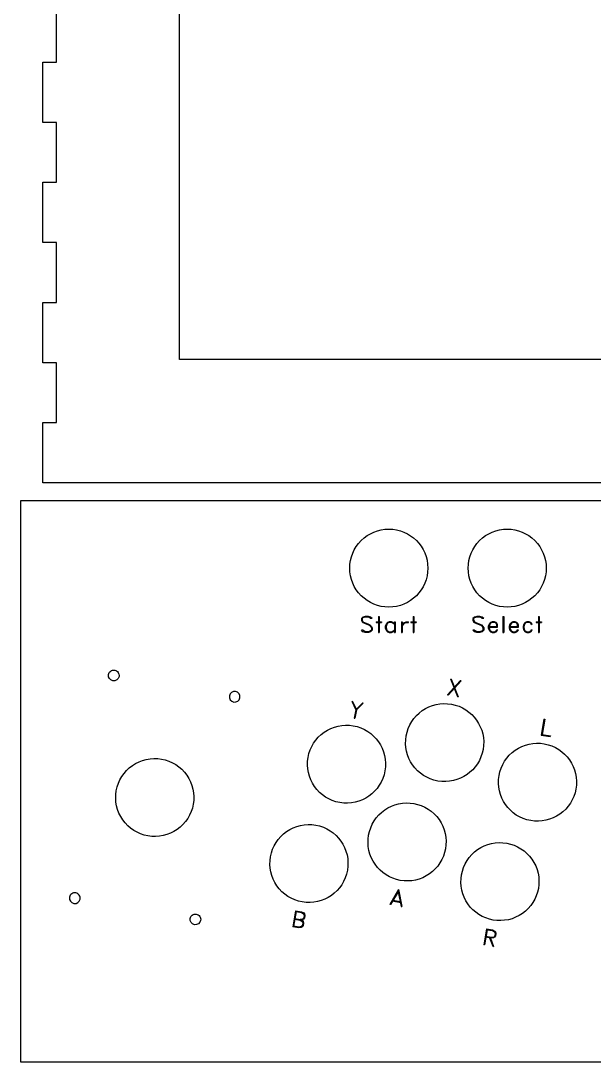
# Model space of a CAD drawing. Extents: x 646 to 1278, y 72 to 876.
# Drawn here: x 856.4 to 1066.3, y 112.1 to 493.5 of the extents above; entities that cross this region are included whole.
import ezdxf

# ---------------------------------------------------------------- set-up
doc = ezdxf.new("R2010")
doc.units = 0
for name, color, linetype in [('Decoration_2p', 7, 'CONTINUOUS'), ('Panel_2p', 7, 'CONTINUOUS'), ('Plan', 7, 'CONTINUOUS')]:
    doc.layers.add(name, color=color, linetype=linetype)

msp = doc.modelspace()

# ---------------------------------------------------------------- linework, layer by layer
at = {"layer": 'Decoration_2p', "color": 1}
for p, q in [((981.658156, 275.084135), (981.093711, 274.519691)), ((981.658156, 274.801913), (981.375934, 274.519691)), ((982.504822, 275.366358), (981.658156, 275.084135)), ((982.504822, 275.084135), (981.658156, 274.801913)), ((983.633711, 275.366358), (982.504822, 275.366358)), ((983.633711, 275.084135), (982.504822, 275.084135)), ((984.480378, 275.084135), (983.633711, 275.366358)), ((984.198156, 274.801913), (983.633711, 275.084135)), ((984.480378, 274.519691), (984.198156, 274.801913)), ((985.044822, 274.519691), (984.480378, 275.084135)), ((987.3026, 275.366358), (987.3026, 269.439691)), ((987.3026, 275.366358), (987.584822, 275.366358)), ((987.584822, 275.366358), (987.584822, 269.439691)), ((1000.0026, 275.366358), (1000.0026, 269.439691)), ((1000.0026, 275.366358), (1000.284822, 275.366358)), ((1000.284822, 275.366358), (1000.284822, 269.439691)), ((1022.466953, 275.084135), (1021.902508, 274.519691)), ((1022.466953, 274.801913), (1022.184731, 274.519691)), ((1023.31362, 275.366358), (1022.466953, 275.084135)), ((1023.31362, 275.084135), (1022.466953, 274.801913)), ((1024.442508, 275.366358), (1023.31362, 275.366358)), ((1024.442508, 275.084135), (1023.31362, 275.084135)), ((1025.289175, 275.084135), (1024.442508, 275.366358)), ((1025.006953, 274.801913), (1024.442508, 275.084135)), ((1025.289175, 274.519691), (1025.006953, 274.801913)), ((1025.85362, 274.519691), (1025.289175, 275.084135)), ((1032.909175, 275.366358), (1032.909175, 269.439691)), ((1032.909175, 275.366358), (1033.191397, 275.366358)), ((1033.191397, 275.366358), (1033.191397, 269.439691)), ((1045.891397, 275.366358), (1045.891397, 269.439691)), ((1045.891397, 275.366358), (1046.17362, 275.366358)), ((1046.17362, 275.366358), (1046.17362, 269.439691)), ((981.093711, 274.519691), (981.093711, 273.955246)), ((981.093711, 273.955246), (981.375934, 273.390802)), ((981.375934, 274.519691), (981.375934, 273.955246)), ((981.375934, 273.955246), (981.658156, 273.390802)), ((981.375934, 273.390802), (981.658156, 273.10858)), ((981.658156, 273.390802), (982.2226, 273.10858)), ((981.658156, 273.10858), (982.2226, 272.826358)), ((982.2226, 273.10858), (983.633711, 272.544135)), ((982.2226, 272.826358), (983.633711, 272.261913)), ((983.633711, 272.544135), (984.198156, 272.261913)), ((983.633711, 272.261913), (984.198156, 271.979691)), ((984.198156, 272.261913), (984.7626, 271.697469)), ((984.198156, 271.979691), (984.480378, 271.697469)), ((985.044822, 274.519691), (984.480378, 274.519691)), ((984.480378, 271.697469), (984.7626, 271.133024)), ((984.7626, 271.697469), (985.044822, 271.133024)), ((984.7626, 271.133024), (984.7626, 270.286358)), ((985.044822, 271.133024), (985.044822, 270.286358)), ((986.455934, 273.390802), (988.431489, 273.390802)), ((986.455934, 273.390802), (986.455934, 273.10858)), ((986.455934, 273.10858), (988.431489, 273.10858)), ((988.431489, 273.390802), (988.431489, 273.10858)), ((990.124822, 272.544135), (989.8426, 271.697469)), ((989.8426, 271.697469), (989.8426, 271.133024)), ((989.8426, 271.133024), (990.124822, 270.286358)), ((990.689267, 273.10858), (990.124822, 272.544135)), ((990.407045, 272.544135), (990.124822, 271.697469)), ((990.124822, 271.697469), (990.124822, 271.133024)), ((990.124822, 271.133024), (990.407045, 270.286358)), ((990.689267, 272.826358), (990.407045, 272.544135)), ((991.253711, 273.390802), (990.689267, 273.10858)), ((991.253711, 273.10858), (990.689267, 272.826358)), ((992.100378, 273.390802), (991.253711, 273.390802)), ((992.100378, 273.10858), (991.253711, 273.10858)), ((992.664822, 273.10858), (992.100378, 273.390802)), ((993.229267, 272.544135), (992.100378, 273.10858)), ((993.229267, 272.544135), (992.664822, 273.10858)), ((993.229267, 273.390802), (993.229267, 269.439691)), ((993.229267, 273.390802), (993.511489, 273.390802)), ((993.511489, 273.390802), (993.511489, 269.439691)), ((995.769267, 273.390802), (995.769267, 269.439691)), ((995.769267, 273.390802), (996.051489, 273.390802)), ((996.051489, 273.390802), (996.051489, 269.439691)), ((996.051489, 271.697469), (996.333711, 272.544135)), ((996.051489, 271.697469), (996.333711, 272.261913)), ((996.333711, 272.544135), (996.898156, 273.10858)), ((996.333711, 272.261913), (996.898156, 272.826358)), ((996.898156, 273.10858), (997.4626, 273.390802)), ((996.898156, 272.826358), (997.4626, 273.10858)), ((997.4626, 273.390802), (998.309267, 273.390802)), ((997.4626, 273.10858), (998.309267, 273.10858)), ((998.309267, 273.10858), (998.309267, 273.390802)), ((999.155934, 273.390802), (1001.131489, 273.390802)), ((999.155934, 273.390802), (999.155934, 273.10858)), ((999.155934, 273.10858), (1001.131489, 273.10858)), ((1001.131489, 273.390802), (1001.131489, 273.10858)), ((1021.902508, 274.519691), (1021.902508, 273.955246)), ((1021.902508, 273.955246), (1022.184731, 273.390802)), ((1022.184731, 274.519691), (1022.184731, 273.955246)), ((1022.184731, 273.955246), (1022.466953, 273.390802)), ((1022.184731, 273.390802), (1022.466953, 273.10858)), ((1022.466953, 273.390802), (1023.031397, 273.10858)), ((1022.466953, 273.10858), (1023.031397, 272.826358)), ((1023.031397, 273.10858), (1024.442508, 272.544135)), ((1023.031397, 272.826358), (1024.442508, 272.261913)), ((1024.442508, 272.544135), (1025.006953, 272.261913)), ((1024.442508, 272.261913), (1025.006953, 271.979691)), ((1025.006953, 272.261913), (1025.571397, 271.697469)), ((1025.006953, 271.979691), (1025.289175, 271.697469)), ((1025.85362, 274.519691), (1025.289175, 274.519691)), ((1025.289175, 271.697469), (1025.571397, 271.133024)), ((1025.571397, 271.697469), (1025.85362, 271.133024)), ((1025.571397, 271.133024), (1025.571397, 270.286358)), ((1025.85362, 271.133024), (1025.85362, 270.286358)), ((1027.829175, 272.544135), (1027.546953, 271.697469)), ((1027.546953, 271.697469), (1027.546953, 271.133024)), ((1027.546953, 271.133024), (1027.829175, 270.286358)), ((1028.39362, 273.10858), (1027.829175, 272.544135)), ((1028.111397, 272.544135), (1027.829175, 271.697469)), ((1027.829175, 271.697469), (1030.651397, 271.697469)), ((1027.829175, 271.697469), (1027.829175, 271.133024)), ((1027.829175, 271.415246), (1030.93362, 271.415246)), ((1027.829175, 271.133024), (1028.111397, 270.286358)), ((1028.39362, 272.826358), (1028.111397, 272.544135)), ((1028.958064, 273.390802), (1028.39362, 273.10858)), ((1028.958064, 273.10858), (1028.39362, 272.826358)), ((1029.804731, 273.390802), (1028.958064, 273.390802)), ((1029.804731, 273.10858), (1028.958064, 273.10858)), ((1030.369175, 273.10858), (1029.804731, 273.390802)), ((1030.369175, 272.826358), (1029.804731, 273.10858)), ((1030.651397, 272.826358), (1030.369175, 273.10858)), ((1030.651397, 272.261913), (1030.369175, 272.826358)), ((1030.93362, 272.261913), (1030.651397, 272.826358)), ((1030.651397, 271.697469), (1030.651397, 272.261913)), ((1030.93362, 271.415246), (1030.93362, 272.261913)), ((1035.449175, 272.544135), (1035.166953, 271.697469)), ((1035.166953, 271.697469), (1035.166953, 271.133024)), ((1035.166953, 271.133024), (1035.449175, 270.286358)), ((1036.01362, 273.10858), (1035.449175, 272.544135)), ((1035.731397, 272.544135), (1035.449175, 271.697469)), ((1035.449175, 271.697469), (1038.271397, 271.697469)), ((1035.449175, 271.697469), (1035.449175, 271.133024)), ((1035.449175, 271.415246), (1038.55362, 271.415246)), ((1035.449175, 271.133024), (1035.731397, 270.286358)), ((1036.01362, 272.826358), (1035.731397, 272.544135)), ((1036.578064, 273.390802), (1036.01362, 273.10858)), ((1036.578064, 273.10858), (1036.01362, 272.826358)), ((1037.424731, 273.390802), (1036.578064, 273.390802)), ((1037.424731, 273.10858), (1036.578064, 273.10858)), ((1037.989175, 273.10858), (1037.424731, 273.390802)), ((1037.989175, 272.826358), (1037.424731, 273.10858)), ((1038.271397, 272.826358), (1037.989175, 273.10858)), ((1038.271397, 272.261913), (1037.989175, 272.826358)), ((1038.55362, 272.261913), (1038.271397, 272.826358)), ((1038.271397, 271.697469), (1038.271397, 272.261913)), ((1038.55362, 271.415246), (1038.55362, 272.261913)), ((1040.529175, 272.544135), (1040.246953, 271.697469)), ((1040.246953, 271.697469), (1040.246953, 271.133024)), ((1040.246953, 271.133024), (1040.529175, 270.286358)), ((1041.09362, 273.10858), (1040.529175, 272.544135)), ((1040.811397, 272.544135), (1040.529175, 271.697469)), ((1040.529175, 271.697469), (1040.529175, 271.133024)), ((1040.529175, 271.133024), (1040.811397, 270.286358)), ((1041.09362, 272.826358), (1040.811397, 272.544135)), ((1041.658064, 273.390802), (1041.09362, 273.10858)), ((1041.658064, 273.10858), (1041.09362, 272.826358)), ((1042.504731, 273.390802), (1041.658064, 273.390802)), ((1042.504731, 273.10858), (1041.658064, 273.10858)), ((1043.069175, 273.10858), (1042.504731, 273.390802)), ((1043.069175, 272.826358), (1042.504731, 273.10858)), ((1043.63362, 272.544135), (1043.069175, 273.10858)), ((1043.351397, 272.261913), (1043.069175, 272.826358)), ((1043.63362, 272.544135), (1043.351397, 272.261913)), ((1045.044731, 273.390802), (1047.020286, 273.390802)), ((1045.044731, 273.390802), (1045.044731, 273.10858)), ((1045.044731, 273.10858), (1047.020286, 273.10858)), ((1047.020286, 273.390802), (1047.020286, 273.10858)), ((981.658156, 270.286358), (981.093711, 270.286358)), ((981.658156, 269.721913), (981.093711, 270.286358)), ((981.940378, 270.004135), (981.658156, 270.286358)), ((982.504822, 269.439691), (981.658156, 269.721913)), ((982.504822, 269.721913), (981.940378, 270.004135)), ((983.633711, 269.721913), (982.504822, 269.721913)), ((983.633711, 269.439691), (982.504822, 269.439691)), ((984.480378, 270.004135), (983.633711, 269.721913)), ((984.480378, 269.721913), (983.633711, 269.439691)), ((984.7626, 270.286358), (984.480378, 270.004135)), ((985.044822, 270.286358), (984.480378, 269.721913)), ((987.3026, 269.439691), (987.584822, 269.439691)), ((990.124822, 270.286358), (990.689267, 269.721913)), ((990.407045, 270.286358), (990.689267, 270.004135)), ((990.689267, 270.004135), (991.253711, 269.721913)), ((990.689267, 269.721913), (991.253711, 269.439691)), ((991.253711, 269.721913), (992.100378, 269.721913)), ((991.253711, 269.439691), (992.100378, 269.439691)), ((992.100378, 269.721913), (993.229267, 270.286358)), ((992.100378, 269.439691), (992.664822, 269.721913)), ((992.664822, 269.721913), (993.229267, 270.286358)), ((993.229267, 269.439691), (993.511489, 269.439691)), ((995.769267, 269.439691), (996.051489, 269.439691)), ((1000.0026, 269.439691), (1000.284822, 269.439691)), ((1022.466953, 270.286358), (1021.902508, 270.286358)), ((1022.466953, 269.721913), (1021.902508, 270.286358)), ((1022.749175, 270.004135), (1022.466953, 270.286358)), ((1023.31362, 269.439691), (1022.466953, 269.721913)), ((1023.31362, 269.721913), (1022.749175, 270.004135)), ((1024.442508, 269.721913), (1023.31362, 269.721913)), ((1024.442508, 269.439691), (1023.31362, 269.439691)), ((1025.289175, 270.004135), (1024.442508, 269.721913)), ((1025.289175, 269.721913), (1024.442508, 269.439691)), ((1025.571397, 270.286358), (1025.289175, 270.004135)), ((1025.85362, 270.286358), (1025.289175, 269.721913)), ((1027.829175, 270.286358), (1028.39362, 269.721913)), ((1028.111397, 270.286358), (1028.39362, 270.004135)), ((1028.39362, 270.004135), (1028.958064, 269.721913)), ((1028.39362, 269.721913), (1028.958064, 269.439691)), ((1028.958064, 269.721913), (1029.804731, 269.721913)), ((1028.958064, 269.439691), (1029.804731, 269.439691)), ((1029.804731, 269.721913), (1030.369175, 270.004135)), ((1029.804731, 269.439691), (1030.369175, 269.721913)), ((1030.369175, 270.004135), (1030.651397, 270.56858)), ((1030.369175, 269.721913), (1030.93362, 270.286358)), ((1030.651397, 270.56858), (1030.93362, 270.286358)), ((1032.909175, 269.439691), (1033.191397, 269.439691)), ((1035.449175, 270.286358), (1036.01362, 269.721913)), ((1035.731397, 270.286358), (1036.01362, 270.004135)), ((1036.01362, 270.004135), (1036.578064, 269.721913)), ((1036.01362, 269.721913), (1036.578064, 269.439691)), ((1036.578064, 269.721913), (1037.424731, 269.721913)), ((1036.578064, 269.439691), (1037.424731, 269.439691)), ((1037.424731, 269.721913), (1037.989175, 270.004135)), ((1037.424731, 269.439691), (1037.989175, 269.721913)), ((1037.989175, 270.004135), (1038.271397, 270.56858)), ((1037.989175, 269.721913), (1038.55362, 270.286358)), ((1038.271397, 270.56858), (1038.55362, 270.286358)), ((1040.529175, 270.286358), (1041.09362, 269.721913)), ((1040.811397, 270.286358), (1041.09362, 270.004135)), ((1041.09362, 270.004135), (1041.658064, 269.721913)), ((1041.09362, 269.721913), (1041.658064, 269.439691)), ((1041.658064, 269.721913), (1042.504731, 269.721913)), ((1041.658064, 269.439691), (1042.504731, 269.439691)), ((1042.504731, 269.721913), (1043.069175, 270.004135)), ((1042.504731, 269.439691), (1043.069175, 269.721913)), ((1043.069175, 270.004135), (1043.351397, 270.56858)), ((1043.069175, 269.721913), (1043.63362, 270.286358)), ((1043.351397, 270.56858), (1043.63362, 270.286358)), ((1045.891397, 269.439691), (1046.17362, 269.439691)), ((1017.27666, 251.792877), (1012.634359, 246.593348)), ((1017.554593, 251.743872), (1012.912291, 246.54434)), ((1013.66351, 252.429974), (1016.247509, 245.956251)), ((1013.66351, 252.429974), (1013.941443, 252.380966)), ((1013.941443, 252.380966), (1016.525441, 245.907243)), ((1017.554593, 251.743872), (1017.27666, 251.792877)), ((977.555235, 244.260487), (979.010705, 241.138091)), ((977.555235, 244.260487), (977.83317, 244.21148)), ((977.83317, 244.21148), (979.288638, 241.089083)), ((1012.912291, 246.54434), (1012.634359, 246.593348)), ((1016.247509, 245.956251), (1016.525441, 245.907243)), ((979.010705, 241.138091), (978.471624, 238.080809)), ((979.288638, 241.089083), (978.749557, 238.031801)), ((981.44632, 243.574385), (979.010705, 241.138091)), ((981.724252, 243.525378), (979.288638, 241.089083)), ((981.724252, 243.525378), (981.44632, 243.574385)), ((978.471624, 238.080809), (978.749557, 238.031801)), ((1047.914423, 237.735456), (1046.885271, 231.89883)), ((1048.192355, 237.686451), (1047.212226, 232.127757)), ((1047.914423, 237.735456), (1048.192355, 237.686451)), ((1046.885271, 231.89883), (1050.220489, 231.310741)), ((1047.212226, 232.127757), (1050.269511, 231.588676)), ((1050.269511, 231.588676), (1050.220489, 231.310741)), ((994.731649, 175.278445), (991.479009, 169.833879)), ((994.584611, 174.444642), (991.756942, 169.784871)), ((994.584611, 174.444642), (995.648024, 169.098766)), ((994.731649, 175.278445), (995.925957, 169.049758)), ((991.756942, 169.784871), (991.479009, 169.833879)), ((992.279928, 171.125537), (995.615145, 170.537447)), ((992.606854, 171.354464), (995.386207, 170.864391)), ((995.648024, 169.098766), (995.925957, 169.049758)), ((956.97736, 167.52569), (955.948205, 161.689064)), ((957.206287, 167.19875), (956.275148, 161.917991)), ((956.716214, 164.419403), (958.661755, 164.076351)), ((956.765222, 164.697338), (958.710763, 164.354286)), ((956.97736, 167.52569), (959.200836, 167.133633)), ((957.206287, 167.19875), (959.151831, 166.855698)), ((959.544569, 164.207262), (958.661755, 164.076351)), ((958.661755, 164.076351), (959.446553, 163.651395)), ((959.593574, 164.485198), (958.710763, 164.354286)), ((958.710763, 164.354286), (959.495561, 163.92933)), ((959.151831, 166.855698), (959.936626, 166.430742)), ((959.200836, 167.133633), (959.985634, 166.708674)), ((959.871509, 164.43619), (959.544569, 164.207262)), ((959.969525, 164.99206), (959.593574, 164.485198)), ((960.24746, 164.943052), (959.871509, 164.43619)), ((959.936626, 166.430742), (960.116546, 165.825863)), ((960.116546, 165.825863), (959.969525, 164.99206)), ((959.985634, 166.708674), (960.214561, 166.381734)), ((960.214561, 166.381734), (960.394481, 165.776855)), ((960.394481, 165.776855), (960.24746, 164.943052)), ((958.171682, 161.297004), (955.948205, 161.689064)), ((958.22069, 161.574939), (956.275148, 161.917991)), ((959.054493, 161.427918), (958.171682, 161.297004)), ((959.1035, 161.705851), (958.22069, 161.574939)), ((959.381436, 161.656845), (959.054493, 161.427918)), ((959.479452, 162.212713), (959.1035, 161.705851)), ((959.757384, 162.163705), (959.381436, 161.656845)), ((959.446553, 163.651395), (959.626472, 163.046519)), ((959.626472, 163.046519), (959.479452, 162.212713)), ((959.495561, 163.92933), (959.724488, 163.602387)), ((959.724488, 163.602387), (959.904408, 162.997511)), ((959.904408, 162.997511), (959.757384, 162.163705)), ((1026.893411, 160.925692), (1025.864259, 155.089066)), ((1027.12235, 160.598752), (1026.142192, 155.040058)), ((1026.893411, 160.925692), (1029.116899, 160.533635)), ((1027.12235, 160.598752), (1029.067877, 160.2557)), ((1029.067877, 160.2557), (1029.85268, 159.830744)), ((1029.116899, 160.533635), (1029.901702, 160.108676)), ((1028.577826, 157.476353), (1026.632271, 157.819405)), ((1028.62682, 157.754288), (1026.681293, 158.09734)), ((1028.021933, 157.574368), (1029.199477, 154.500977)), ((1028.299894, 157.525361), (1029.477409, 154.451969)), ((1029.460617, 157.607264), (1028.577826, 157.476353)), ((1029.509639, 157.885199), (1028.62682, 157.754288)), ((1029.787572, 157.836192), (1029.460617, 157.607264)), ((1029.885587, 158.392062), (1029.509639, 157.885199)), ((1030.16352, 158.343054), (1029.787572, 157.836192)), ((1029.85268, 159.830744), (1030.032597, 159.225865)), ((1030.032597, 159.225865), (1029.885587, 158.392062)), ((1029.901702, 160.108676), (1030.130613, 159.781736)), ((1030.130613, 159.781736), (1030.310529, 159.176857)), ((1030.310529, 159.176857), (1030.16352, 158.343054)), ((1026.142192, 155.040058), (1025.864259, 155.089066)), ((1029.199477, 154.500977), (1029.477409, 154.451969))]:
    msp.add_line(p, q, dxfattribs=at)
at = {"layer": 'Panel_2p', "color": 7}
for p, q in [((856.437962, 317.77306), (1276.146038, 317.77306)), ((856.437962, 112.06498), (856.437962, 317.77306)), ((1005.404983, 293.031691), (1005.404983, 293.031691)), ((1048.753808, 293.031691), (1048.753808, 293.031691)), ((892.379128, 253.363959), (892.379128, 253.363959)), ((932.784616, 246.239323), (932.784616, 246.239323)), ((1025.634022, 226.634651), (1025.634022, 226.634651)), ((989.719495, 218.75138), (989.719495, 218.75138)), ((1059.630088, 212.120098), (1059.630088, 212.120098)), ((919.525203, 206.532267), (919.525203, 206.532267)), ((1011.883874, 190.246933), (1011.883874, 190.246933)), ((975.969318, 182.363668), (975.969318, 182.363668)), ((1045.879883, 175.732332), (1045.879883, 175.732332)), ((878.115201, 171.788879), (878.115201, 171.788879)), ((918.404383, 164.68481), (918.404383, 164.68481)), ((1276.146038, 112.06498), (856.437962, 112.06498))]:
    msp.add_line(p, q, dxfattribs=at)
for points in [[(981.006337, 303.137953), (983.686685, 305.8183), (987.322016, 307.324103), (991.1126, 307.324101)], [(991.1126, 307.324101), (999.00607, 307.324088), (1005.404985, 300.925161), (1005.404983, 293.031691)], [(1024.355136, 303.137952), (1027.035483, 305.818299), (1030.670814, 307.324102), (1034.461397, 307.324101)], [(1034.461397, 307.324101), (1038.251981, 307.324102), (1041.887312, 305.818299), (1044.567659, 303.137952)], [(976.820187, 293.031691), (976.820186, 296.822274), (978.325989, 300.457606), (981.006337, 303.137953)], [(1020.168987, 293.031691), (1020.168986, 296.822274), (1021.674789, 300.457605), (1024.355136, 303.137952)], [(1044.567659, 303.137952), (1047.248006, 300.457605), (1048.753809, 296.822274), (1048.753808, 293.031691)], [(981.006337, 282.925428), (978.325989, 285.605775), (976.820186, 289.241107), (976.820187, 293.031691)], [(1005.404983, 293.031691), (1005.404985, 285.13822), (999.00607, 278.739294), (991.1126, 278.73928)], [(1024.355136, 282.925429), (1021.674789, 285.605776), (1020.168986, 289.241107), (1020.168987, 293.031691)], [(1048.753808, 293.031691), (1048.753809, 289.241107), (1047.248006, 285.605776), (1044.567659, 282.925429)], [(991.1126, 278.73928), (987.322016, 278.739278), (983.686685, 280.245081), (981.006337, 282.925428)], [(1034.461397, 278.73928), (1030.670814, 278.739279), (1027.035483, 280.245082), (1024.355136, 282.925429)], [(1044.567659, 282.925429), (1041.887312, 280.245082), (1038.251981, 278.739279), (1034.461397, 278.73928)], [(889.338667, 255.300961), (889.762535, 255.597762), (890.286947, 255.714023), (890.796536, 255.624169)], [(890.796536, 255.624169), (891.306125, 255.534315), (891.759147, 255.245705), (892.055941, 254.821833)], [(890.118945, 251.781362), (889.057791, 251.968472), (888.349239, 252.98039), (888.536348, 254.041544)], [(888.536348, 254.041544), (888.626195, 254.551135), (888.914798, 255.004161), (889.338667, 255.300961)], [(892.379128, 253.363959), (892.192017, 252.302805), (891.180099, 251.594252), (890.118945, 251.781362)], [(892.055941, 254.821833), (892.352736, 254.39796), (892.468989, 253.873546), (892.379128, 253.363959)], [(935.044799, 247.821921), (933.983644, 248.00903), (932.971726, 247.300477), (932.784616, 246.239323)], [(932.784616, 246.239323), (932.597506, 245.178169), (933.306059, 244.166251), (934.367213, 243.979141)], [(934.367213, 243.979141), (935.428367, 243.792031), (936.440285, 244.500584), (936.627396, 245.561738)], [(936.627396, 245.561738), (936.814505, 246.622892), (936.105952, 247.63481), (935.044799, 247.821921)], [(997.483485, 231.598353), (998.141711, 235.33135), (1000.255907, 238.649973), (1003.360972, 240.824163)], [(1003.360972, 240.824163), (1006.466036, 242.998352), (1010.30762, 243.850009), (1014.040616, 243.19178)], [(1014.040616, 243.19178), (1021.81417, 241.821084), (1027.004714, 234.408206), (1025.634022, 226.634651)], [(961.568951, 223.715082), (962.227178, 227.448078), (964.341373, 230.766701), (967.446437, 232.94089)], [(967.446437, 232.94089), (970.551502, 235.11508), (974.393084, 235.966738), (978.12608, 235.308509)], [(978.12608, 235.308509), (985.899638, 233.937817), (991.090186, 226.524938), (989.719495, 218.75138)], [(1009.07692, 215.041253), (1001.303367, 216.411936), (996.112811, 223.824799), (997.483485, 231.598353)], [(1037.357038, 226.309607), (1040.462103, 228.483796), (1044.303686, 229.335453), (1048.036681, 228.677223)], [(1025.634022, 226.634651), (1024.263322, 218.861112), (1016.850463, 213.670577), (1009.07692, 215.041253)], [(1031.47955, 217.0838), (1032.137778, 220.816796), (1034.251973, 224.135418), (1037.357038, 226.309607)], [(1048.036681, 228.677223), (1055.810234, 227.306528), (1061.000778, 219.893652), (1059.630088, 212.120098)], [(897.252135, 220.721777), (900.357199, 222.895966), (904.198781, 223.747624), (907.931777, 223.089395)], [(907.931777, 223.089395), (911.664773, 222.431168), (914.983395, 220.316973), (917.157584, 217.211909)], [(963.93657, 213.03544), (961.76238, 216.140504), (960.910723, 219.982086), (961.568951, 223.715082)], [(891.374649, 211.49597), (892.032876, 215.228966), (894.147071, 218.547588), (897.252135, 220.721777)], [(989.719495, 218.75138), (988.348808, 210.977823), (980.935935, 205.78727), (973.162378, 207.157954)], [(917.157584, 217.211909), (919.331774, 214.106845), (920.183431, 210.265263), (919.525203, 206.532267)], [(1043.072957, 200.526672), (1035.299403, 201.897367), (1030.108859, 209.310245), (1031.47955, 217.0838)], [(893.742267, 200.816328), (891.568078, 203.921392), (890.71642, 207.762974), (891.374649, 211.49597)], [(973.162378, 207.157954), (969.429382, 207.816181), (966.110759, 209.930376), (963.93657, 213.03544)], [(1059.630088, 212.120098), (1058.971861, 208.387101), (1056.857666, 205.068478), (1053.752601, 202.894289)], [(919.525203, 206.532267), (918.866976, 202.799271), (916.752781, 199.480649), (913.647717, 197.30646)], [(989.610795, 204.436444), (992.715859, 206.610634), (996.557442, 207.462291), (1000.290439, 206.804061)], [(1000.290439, 206.804061), (1004.023436, 206.145837), (1007.342061, 204.031642), (1009.516252, 200.926578)], [(983.733308, 195.210635), (984.391534, 198.943632), (986.50573, 202.262255), (989.610795, 204.436444)], [(1053.752601, 202.894289), (1050.647536, 200.720099), (1046.805953, 199.868442), (1043.072957, 200.526672)], [(902.968075, 194.938842), (899.235079, 195.597069), (895.916456, 197.711264), (893.742267, 200.816328)], [(953.696277, 196.553172), (956.801341, 198.727362), (960.642924, 199.579019), (964.37592, 198.92079)], [(964.37592, 198.92079), (972.149468, 197.55009), (977.340006, 190.137218), (975.969318, 182.363668)], [(1009.516252, 200.926578), (1011.690443, 197.821514), (1012.542102, 193.97993), (1011.883874, 190.246933)], [(913.647717, 197.30646), (910.542652, 195.132271), (906.70107, 194.280613), (902.968075, 194.938842)], [(947.818791, 187.327364), (948.477018, 191.06036), (950.591213, 194.378983), (953.696277, 196.553172)], [(986.10093, 184.530992), (983.926739, 187.636056), (983.07508, 191.477638), (983.733308, 195.210635)], [(1023.606804, 189.921843), (1026.711868, 192.096032), (1030.553452, 192.94769), (1034.286448, 192.28946)], [(1034.286448, 192.28946), (1038.019446, 191.631235), (1041.33807, 189.517041), (1043.512261, 186.411977)], [(950.18641, 176.647722), (948.01222, 179.752786), (947.160562, 183.594368), (947.818791, 187.327364)], [(1011.883874, 190.246933), (1011.225646, 186.513937), (1009.11145, 183.195314), (1006.006386, 181.021126)], [(1017.729317, 180.696034), (1018.387543, 184.42903), (1020.501739, 187.747653), (1023.606804, 189.921843)], [(995.326742, 178.653509), (991.593745, 179.311734), (988.275121, 181.425928), (986.10093, 184.530992)], [(1043.512261, 186.411977), (1045.686452, 183.306912), (1046.538111, 179.465329), (1045.879883, 175.732332)], [(975.969318, 182.363668), (974.598634, 174.590116), (967.185771, 169.399562), (959.412218, 170.770236)], [(1006.006386, 181.021126), (1002.901321, 178.846937), (999.059738, 177.99528), (995.326742, 178.653509)], [(1020.096939, 170.01639), (1017.922748, 173.121454), (1017.071089, 176.963037), (1017.729317, 180.696034)], [(959.412218, 170.770236), (955.679222, 171.428462), (952.360599, 173.542657), (950.18641, 176.647722)], [(1045.879883, 175.732332), (1045.221655, 171.999335), (1043.10746, 168.680713), (1040.002395, 166.506524)], [(874.272421, 172.466465), (874.085312, 171.405311), (874.793864, 170.393393), (875.855018, 170.206282)], [(875.074746, 173.725864), (874.650879, 173.429069), (874.362274, 172.97605), (874.272421, 172.466465)], [(876.532605, 174.049065), (876.02302, 174.138918), (875.498612, 174.02266), (875.074746, 173.725864)], [(875.855018, 170.206282), (876.916172, 170.019173), (877.92809, 170.727725), (878.115201, 171.788879)], [(877.792003, 173.246739), (877.495208, 173.670606), (877.042189, 173.959211), (876.532605, 174.049065)], [(878.115201, 171.788879), (878.205055, 172.298464), (878.088797, 172.822872), (877.792003, 173.246739)], [(1029.322752, 164.138908), (1025.589754, 164.797133), (1022.27113, 166.911327), (1020.096939, 170.01639)], [(919.98698, 162.424627), (918.925826, 162.611737), (918.217273, 163.623655), (918.404383, 164.68481)], [(918.404383, 164.68481), (918.494236, 165.194394), (918.782841, 165.647414), (919.206707, 165.944209)], [(919.206707, 165.944209), (919.630574, 166.241004), (920.154981, 166.357263), (920.664566, 166.267409)], [(920.664566, 166.267409), (921.174151, 166.177556), (921.62717, 165.88895), (921.923964, 165.465083)], [(921.923964, 165.465083), (922.220759, 165.041216), (922.337017, 164.516808), (922.247163, 164.007224)], [(1040.002395, 166.506524), (1036.89733, 164.332335), (1033.055747, 163.480678), (1029.322752, 164.138908)], [(922.247163, 164.007224), (922.060052, 162.94607), (921.048134, 162.237517), (919.98698, 162.424627)]]:
    msp.add_open_spline(points, degree=3, dxfattribs=at)
at = {"layer": 'Plan', "color": 7}
for p, q in [((914.559484, 369.441481), (914.559484, 609.194409)), ((869.43596, 478.367947), (869.43596, 500.267948)), ((864.435942, 456.267946), (864.435942, 478.36795)), ((864.435942, 478.36795), (869.43596, 478.367947)), ((869.43596, 456.267946), (864.435942, 456.267946)), ((869.43596, 434.367948), (869.43596, 456.267946)), ((864.435942, 412.267947), (864.435942, 434.367948)), ((864.435942, 434.367948), (869.43596, 434.367948)), ((869.43596, 412.267947), (864.435942, 412.267947)), ((869.43596, 390.367948), (869.43596, 412.267947)), ((864.435942, 368.267947), (864.435942, 390.367948)), ((864.435942, 390.367948), (869.43596, 390.367948)), ((869.43596, 368.267947), (864.435942, 368.267947)), ((869.43596, 346.367946), (869.43596, 368.267947)), ((1224.312427, 369.441481), (914.559484, 369.441481)), ((864.435942, 324.317946), (864.435942, 346.367948)), ((864.435942, 346.367948), (869.43596, 346.367946)), ((869.43596, 324.317946), (864.435942, 324.317946)), ((1269.435952, 324.317946), (869.43596, 324.317946))]:
    msp.add_line(p, q, dxfattribs=at)

doc.saveas('drawing.dxf')
